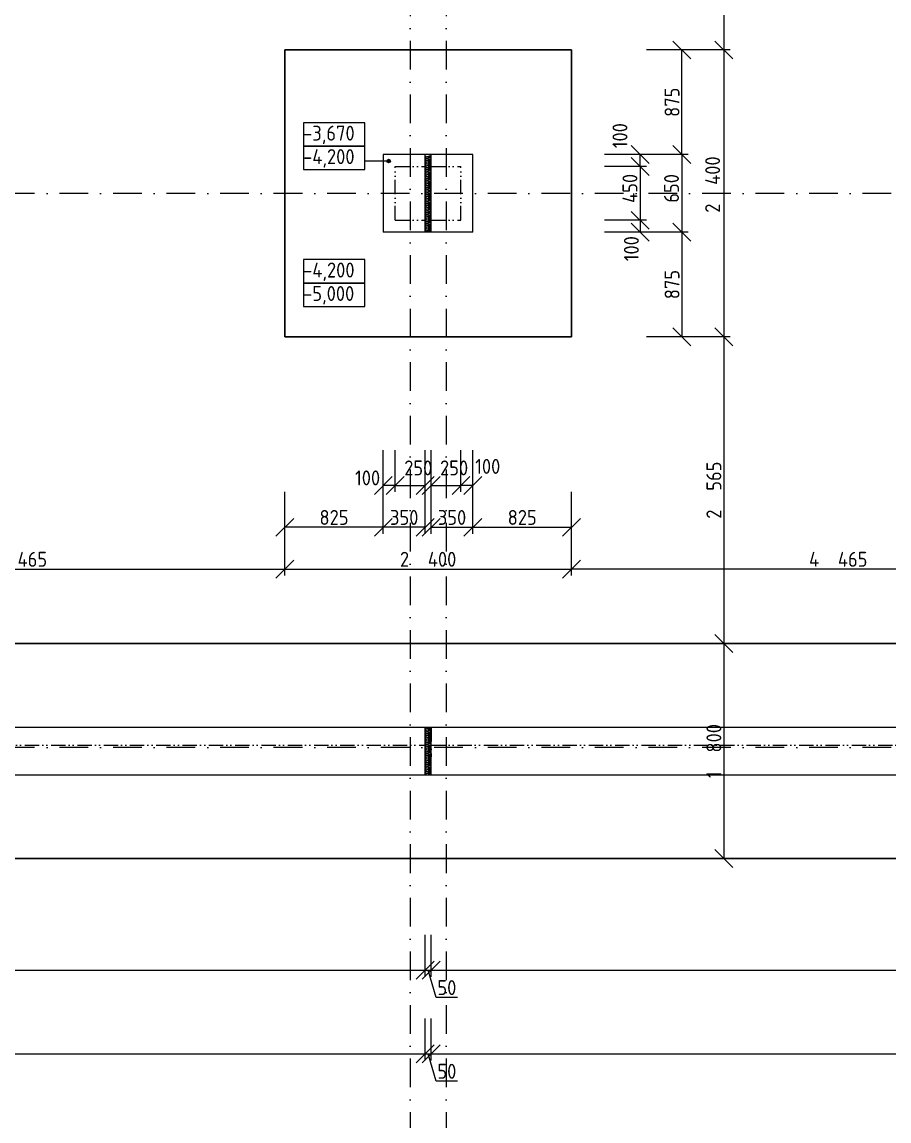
# Model space of a CAD drawing. Extents: x 4511820 to 5180432, y -1526536 to -944957.
# Drawn here: x 5119389 to 5126645, y -1456594 to -1447399 of the extents above; entities that cross this region are included whole.
import ezdxf

# ---------------------------------------------------------------- set-up
doc = ezdxf.new("R2010")
doc.units = 0
doc.header["$MEASUREMENT"] = 0
doc.linetypes.add('ACAD_ISO12W100', pattern=[22, 12, -3, 0.5, -3, 0.5, -3])
doc.linetypes.add('BODKOCIARKOVANA_3', pattern=[5.6, 3, -1.3, 0, -1.3])
doc.layers.get('0').update_dxf_attribs({"linetype": 'CONTINUOUS'})
doc.layers.get('Defpoints').update_dxf_attribs({"color": 61, "linetype": 'CONTINUOUS'})
for name, color, linetype in [('KÓTY', 4, 'CONTINUOUS'), ('MÚRY', 1, 'CONTINUOUS'), ('osi', 253, 'CONTINUOUS'), ('TENKÁ', 7, 'CONTINUOUS'), ('ŠRAFY', 82, 'CONTINUOUS')]:
    doc.layers.add(name, color=color, linetype=linetype)
doc.styles.add('STYLE1', font='isocp.shx')
doc.dimstyles.new('STANDARD-50', dxfattribs={"dimtxt": 125, "dimasz": 150, "dimexe": 10, "dimexo": 200, "dimgap": 20, "dimtad": 1, "dimdsep": 46, "dimlunit": 6, "dimtxsty": 'STYLE1', "dimblk1": 'OBLIQUE', "dimblk2": 'OBLIQUE', "dimsah": 1, "dimcen": 2.5, "dimse1": 1, "dimse2": 1, "dimadec": 0, "dimazin": 0, "dimtfac": 1, "dimtmove": 1, "dimatfit": 3, "dimldrblk": 'OBLIQUE', "dimfxl": 1, "dimtolj": 1, "dimtzin": 0, "dimarcsym": 0})

# ---------------------------------------------------------------- blocks, each defined once
blk = doc.blocks.new('_OBLIQUE')
at = {"color": 0, "linetype": 'ByBlock'}
blk.add_line((-0.5, -0.5), (0.5, 0.5), dxfattribs=at)
blk = doc.blocks.new('*D37648')
at = {"layer": 'Defpoints', "color": 0}
for p in [(5117122.5, -1450895), (5121587.5, -1450895), (5121587.5, -1451976.5)]:
    blk.add_point(p, dxfattribs=at)
at = {"layer": 'KÓTY', "color": 0, "lineweight": -2}
blk.add_line((5117122.5, -1451976.5), (5121587.5, -1451976.5), dxfattribs=at)
at = {"layer": 'KÓTY', "color": 0, "linetype": 'ByBlock', "lineweight": -2, "xscale": 150, "yscale": 150, "zscale": 150, "rotation": 180}
blk.add_blockref('_OBLIQUE', (5117122.5, -1451976.5), dxfattribs=at)
at = {"layer": 'KÓTY', "color": 0, "linetype": 'ByBlock', "lineweight": -2, "xscale": 150, "yscale": 150, "zscale": 150}
blk.add_blockref('_OBLIQUE', (5121587.5, -1451976.5), dxfattribs=at)
at = {"layer": 'KÓTY', "color": 0, "insert": (5119355, -1451894), "char_height": 125, "attachment_point": 5, "style": 'STYLE1'}
blk.add_mtext('\\A1;4ﾠ465', dxfattribs=at)
blk = doc.blocks.new('*D37649')
at = {"layer": 'Defpoints', "color": 0}
for p in [(5121587.5, -1450020), (5122412.5, -1450020), (5121587.5, -1451626.5)]:
    blk.add_point(p, dxfattribs=at)
at = {"layer": 'KÓTY', "color": 0, "lineweight": -2}
blk.add_line((5122412.5, -1451626.5), (5121587.5, -1451626.5), dxfattribs=at)
at = {"layer": 'KÓTY', "color": 0, "linetype": 'ByBlock', "lineweight": -2, "xscale": 150, "yscale": 150, "zscale": 150, "rotation": 180}
blk.add_blockref('_OBLIQUE', (5121587.5, -1451626.5), dxfattribs=at)
at = {"layer": 'KÓTY', "color": 0, "linetype": 'ByBlock', "lineweight": -2, "xscale": 150, "yscale": 150, "zscale": 150}
blk.add_blockref('_OBLIQUE', (5122412.5, -1451626.5), dxfattribs=at)
at = {"layer": 'KÓTY', "color": 0, "insert": (5122000, -1451544), "char_height": 125, "attachment_point": 5, "style": 'STYLE1'}
blk.add_mtext('\\A1;825', dxfattribs=at)
blk = doc.blocks.new('*D37650')
at = {"layer": 'Defpoints', "color": 0}
for p in [(5122412.5, -1450020), (5122762.5, -1450020), (5122412.5, -1451626.5)]:
    blk.add_point(p, dxfattribs=at)
at = {"layer": 'KÓTY', "color": 0, "lineweight": -2}
blk.add_line((5122762.5, -1451626.5), (5122412.5, -1451626.5), dxfattribs=at)
at = {"layer": 'KÓTY', "color": 0, "linetype": 'ByBlock', "lineweight": -2, "xscale": 150, "yscale": 150, "zscale": 150, "rotation": 180}
blk.add_blockref('_OBLIQUE', (5122412.5, -1451626.5), dxfattribs=at)
at = {"layer": 'KÓTY', "color": 0, "linetype": 'ByBlock', "lineweight": -2, "xscale": 150, "yscale": 150, "zscale": 150}
blk.add_blockref('_OBLIQUE', (5122762.5, -1451626.5), dxfattribs=at)
at = {"layer": 'KÓTY', "color": 0, "insert": (5122587.5, -1451544), "char_height": 125, "attachment_point": 5, "style": 'STYLE1'}
blk.add_mtext('\\A1;350', dxfattribs=at)
blk = doc.blocks.new('*D37651')
at = {"layer": 'Defpoints', "color": 0}
for p in [(5122812.5, -1450020), (5123162.5, -1450020), (5123162.5, -1451626.5)]:
    blk.add_point(p, dxfattribs=at)
at = {"layer": 'KÓTY', "color": 0, "lineweight": -2}
blk.add_line((5122812.5, -1451626.5), (5123162.5, -1451626.5), dxfattribs=at)
at = {"layer": 'KÓTY', "color": 0, "linetype": 'ByBlock', "lineweight": -2, "xscale": 150, "yscale": 150, "zscale": 150, "rotation": 180}
blk.add_blockref('_OBLIQUE', (5122812.5, -1451626.5), dxfattribs=at)
at = {"layer": 'KÓTY', "color": 0, "linetype": 'ByBlock', "lineweight": -2, "xscale": 150, "yscale": 150, "zscale": 150}
blk.add_blockref('_OBLIQUE', (5123162.5, -1451626.5), dxfattribs=at)
at = {"layer": 'KÓTY', "color": 0, "insert": (5122987.5, -1451544), "char_height": 125, "attachment_point": 5, "style": 'STYLE1'}
blk.add_mtext('\\A1;350', dxfattribs=at)
blk = doc.blocks.new('*D37652')
at = {"layer": 'Defpoints', "color": 0}
for p in [(5123162.5, -1450020), (5123987.5, -1450020), (5123987.5, -1451626.5)]:
    blk.add_point(p, dxfattribs=at)
at = {"layer": 'KÓTY', "color": 0, "lineweight": -2}
blk.add_line((5123162.5, -1451626.5), (5123987.5, -1451626.5), dxfattribs=at)
at = {"layer": 'KÓTY', "color": 0, "linetype": 'ByBlock', "lineweight": -2, "xscale": 150, "yscale": 150, "zscale": 150, "rotation": 180}
blk.add_blockref('_OBLIQUE', (5123162.5, -1451626.5), dxfattribs=at)
at = {"layer": 'KÓTY', "color": 0, "linetype": 'ByBlock', "lineweight": -2, "xscale": 150, "yscale": 150, "zscale": 150}
blk.add_blockref('_OBLIQUE', (5123987.5, -1451626.5), dxfattribs=at)
at = {"layer": 'KÓTY', "color": 0, "insert": (5123575, -1451544), "char_height": 125, "attachment_point": 5, "style": 'STYLE1'}
blk.add_mtext('\\A1;825', dxfattribs=at)
blk = doc.blocks.new('*D37656')
at = {"layer": 'Defpoints', "color": 0}
for p in [(5122412.5, -1449920), (5122512.5, -1449920), (5122412.5, -1451276.5)]:
    blk.add_point(p, dxfattribs=at)
at = {"layer": 'KÓTY', "color": 0, "lineweight": -2}
blk.add_line((5122512.5, -1451276.5), (5122412.5, -1451276.5), dxfattribs=at)
at = {"layer": 'KÓTY', "color": 0, "linetype": 'ByBlock', "lineweight": -2, "xscale": 150, "yscale": 150, "zscale": 150, "rotation": 180}
blk.add_blockref('_OBLIQUE', (5122412.5, -1451276.5), dxfattribs=at)
at = {"layer": 'KÓTY', "color": 0, "linetype": 'ByBlock', "lineweight": -2, "xscale": 150, "yscale": 150, "zscale": 150}
blk.add_blockref('_OBLIQUE', (5122512.5, -1451276.5), dxfattribs=at)
at = {"layer": 'KÓTY', "color": 0, "insert": (5122281, -1451213), "char_height": 125, "attachment_point": 5, "style": 'STYLE1'}
blk.add_mtext('\\A1;100', dxfattribs=at)
blk = doc.blocks.new('*D37657')
at = {"layer": 'Defpoints', "color": 0}
for p in [(5122512.5, -1449920), (5122762.5, -1449920), (5122762.5, -1451276.5)]:
    blk.add_point(p, dxfattribs=at)
at = {"layer": 'KÓTY', "color": 0, "lineweight": -2}
blk.add_line((5122512.5, -1451276.5), (5122762.5, -1451276.5), dxfattribs=at)
at = {"layer": 'KÓTY', "color": 0, "linetype": 'ByBlock', "lineweight": -2, "xscale": 150, "yscale": 150, "zscale": 150, "rotation": 180}
blk.add_blockref('_OBLIQUE', (5122512.5, -1451276.5), dxfattribs=at)
at = {"layer": 'KÓTY', "color": 0, "linetype": 'ByBlock', "lineweight": -2, "xscale": 150, "yscale": 150, "zscale": 150}
blk.add_blockref('_OBLIQUE', (5122762.5, -1451276.5), dxfattribs=at)
at = {"layer": 'KÓTY', "color": 0, "insert": (5122705, -1451129.5), "char_height": 125, "attachment_point": 5, "style": 'STYLE1'}
blk.add_mtext('\\A1;250', dxfattribs=at)
blk = doc.blocks.new('*D37658')
at = {"layer": 'Defpoints', "color": 0}
for p in [(5122812.5, -1449920), (5123062.5, -1449920), (5123062.5, -1451276.5)]:
    blk.add_point(p, dxfattribs=at)
at = {"layer": 'KÓTY', "color": 0, "lineweight": -2}
blk.add_line((5122812.5, -1451276.5), (5123062.5, -1451276.5), dxfattribs=at)
at = {"layer": 'KÓTY', "color": 0, "linetype": 'ByBlock', "lineweight": -2, "xscale": 150, "yscale": 150, "zscale": 150, "rotation": 180}
blk.add_blockref('_OBLIQUE', (5122812.5, -1451276.5), dxfattribs=at)
at = {"layer": 'KÓTY', "color": 0, "linetype": 'ByBlock', "lineweight": -2, "xscale": 150, "yscale": 150, "zscale": 150}
blk.add_blockref('_OBLIQUE', (5123062.5, -1451276.5), dxfattribs=at)
at = {"layer": 'KÓTY', "color": 0, "insert": (5123005, -1451129.5), "char_height": 125, "attachment_point": 5, "style": 'STYLE1'}
blk.add_mtext('\\A1;250', dxfattribs=at)
blk = doc.blocks.new('*D37659')
at = {"layer": 'Defpoints', "color": 0}
for p in [(5123062.5, -1449920), (5123162.5, -1449920), (5123062.5, -1451276.5)]:
    blk.add_point(p, dxfattribs=at)
at = {"layer": 'KÓTY', "color": 0, "lineweight": -2}
blk.add_line((5123162.5, -1451276.5), (5123062.5, -1451276.5), dxfattribs=at)
at = {"layer": 'KÓTY', "color": 0, "linetype": 'ByBlock', "lineweight": -2, "xscale": 150, "yscale": 150, "zscale": 150, "rotation": 180}
blk.add_blockref('_OBLIQUE', (5123062.5, -1451276.5), dxfattribs=at)
at = {"layer": 'KÓTY', "color": 0, "linetype": 'ByBlock', "lineweight": -2, "xscale": 150, "yscale": 150, "zscale": 150}
blk.add_blockref('_OBLIQUE', (5123162.5, -1451276.5), dxfattribs=at)
at = {"layer": 'KÓTY', "color": 0, "insert": (5123286.5, -1451117), "char_height": 125, "attachment_point": 5, "style": 'STYLE1'}
blk.add_mtext('\\A1;100', dxfattribs=at)
blk = doc.blocks.new('*D37673')
at = {"layer": 'Defpoints', "color": 0}
for p in [(5123987.5, -1450033), (5128452.5, -1450033), (5123987.5, -1451976.5)]:
    blk.add_point(p, dxfattribs=at)
at = {"layer": 'KÓTY', "color": 0, "lineweight": -2}
blk.add_line((5128452.5, -1451976.5), (5123987.5, -1451976.5), dxfattribs=at)
at = {"layer": 'KÓTY', "color": 0, "linetype": 'ByBlock', "lineweight": -2, "xscale": 150, "yscale": 150, "zscale": 150, "rotation": 180}
blk.add_blockref('_OBLIQUE', (5123987.5, -1451976.5), dxfattribs=at)
at = {"layer": 'KÓTY', "color": 0, "linetype": 'ByBlock', "lineweight": -2, "xscale": 150, "yscale": 150, "zscale": 150}
blk.add_blockref('_OBLIQUE', (5128452.5, -1451976.5), dxfattribs=at)
at = {"layer": 'KÓTY', "color": 0, "insert": (5126220, -1451894), "char_height": 125, "attachment_point": 5, "style": 'STYLE1'}
blk.add_mtext('\\A1;4ﾠ465', dxfattribs=at)
blk = doc.blocks.new('*D37862')
at = {"layer": 'Defpoints', "color": 0}
for p in [(5110412.5, -1454128.5), (5122762.5, -1454128.5), (5122762.5, -1456032.5)]:
    blk.add_point(p, dxfattribs=at)
at = {"layer": 'KÓTY', "color": 0, "lineweight": -2}
blk.add_line((5110412.5, -1456032.5), (5122762.5, -1456032.5), dxfattribs=at)
at = {"layer": 'KÓTY', "color": 0, "linetype": 'ByBlock', "lineweight": -2, "xscale": 150, "yscale": 150, "zscale": 150, "rotation": 180}
blk.add_blockref('_OBLIQUE', (5110412.5, -1456032.5), dxfattribs=at)
at = {"layer": 'KÓTY', "color": 0, "linetype": 'ByBlock', "lineweight": -2, "xscale": 150, "yscale": 150, "zscale": 150}
blk.add_blockref('_OBLIQUE', (5122762.5, -1456032.5), dxfattribs=at)
at = {"layer": 'KÓTY', "color": 0, "insert": (5116587.5, -1455950), "char_height": 125, "attachment_point": 5, "style": 'STYLE1'}
blk.add_mtext('\\A1;12ﾠ350', dxfattribs=at)
blk = doc.blocks.new('*D37863')
at = {"layer": 'Defpoints', "color": 0}
for p in [(5122762.5, -1454128.5), (5122812.5, -1454128.5), (5122812.5, -1456032.5)]:
    blk.add_point(p, dxfattribs=at)
at = {"layer": 'KÓTY', "color": 0, "lineweight": -2}
for p, q in [((5122762.5, -1456032.5), (5122812.5, -1456032.5)), ((5122855.8, -1456260), (5122787.5, -1456032.5)), ((5123033.3, -1456260), (5122855.8, -1456260))]:
    blk.add_line(p, q, dxfattribs=at)
at = {"layer": 'KÓTY', "color": 0, "linetype": 'ByBlock', "lineweight": -2, "xscale": 150, "yscale": 150, "zscale": 150, "rotation": 180}
blk.add_blockref('_OBLIQUE', (5122762.5, -1456032.5), dxfattribs=at)
at = {"layer": 'KÓTY', "color": 0, "linetype": 'ByBlock', "lineweight": -2, "xscale": 150, "yscale": 150, "zscale": 150}
blk.add_blockref('_OBLIQUE', (5122812.5, -1456032.5), dxfattribs=at)
at = {"layer": 'KÓTY', "color": 0, "insert": (5122944.5, -1456177.5), "char_height": 125, "attachment_point": 5, "style": 'STYLE1'}
blk.add_mtext('\\A1;50', dxfattribs=at)
blk = doc.blocks.new('*D37864')
at = {"layer": 'Defpoints', "color": 0}
for p in [(5122812.5, -1454128.5), (5141902.5, -1454128.5), (5141902.5, -1456032.5)]:
    blk.add_point(p, dxfattribs=at)
at = {"layer": 'KÓTY', "color": 0, "lineweight": -2}
blk.add_line((5122812.5, -1456032.5), (5141902.5, -1456032.5), dxfattribs=at)
at = {"layer": 'KÓTY', "color": 0, "linetype": 'ByBlock', "lineweight": -2, "xscale": 150, "yscale": 150, "zscale": 150, "rotation": 180}
blk.add_blockref('_OBLIQUE', (5122812.5, -1456032.5), dxfattribs=at)
at = {"layer": 'KÓTY', "color": 0, "linetype": 'ByBlock', "lineweight": -2, "xscale": 150, "yscale": 150, "zscale": 150}
blk.add_blockref('_OBLIQUE', (5141902.5, -1456032.5), dxfattribs=at)
at = {"layer": 'KÓTY', "color": 0, "insert": (5132357.5, -1455950), "char_height": 125, "attachment_point": 5, "style": 'STYLE1'}
blk.add_mtext('\\A1;19ﾠ090', dxfattribs=at)
blk = doc.blocks.new('*D37894')
at = {"layer": 'Defpoints', "color": 0}
for p in [(5123987.5, -1446083), (5123987.5, -1447633), (5125261.5, -1447633)]:
    blk.add_point(p, dxfattribs=at)
at = {"layer": 'KÓTY', "color": 0, "lineweight": -2}
blk.add_line((5125261.5, -1446083), (5125261.5, -1447633), dxfattribs=at)
at = {"layer": 'KÓTY', "color": 0, "linetype": 'ByBlock', "lineweight": -2, "xscale": 150, "yscale": 150, "zscale": 150}
for p, rotation in [((5125261.5, -1446083), 90), ((5125261.5, -1447633), 270)]:
    blk.add_blockref('_OBLIQUE', p, dxfattribs=dict(at, rotation=rotation))
at = {"layer": 'KÓTY', "color": 0, "insert": (5125179, -1446858), "char_height": 125, "attachment_point": 5, "rotation": 90, "style": 'STYLE1'}
blk.add_mtext('\\A1;1ﾠ550', dxfattribs=at)
blk = doc.blocks.new('*D37895')
at = {"layer": 'Defpoints', "color": 0}
for p in [(5123987.5, -1447633), (5123987.5, -1450033), (5125261.5, -1450033)]:
    blk.add_point(p, dxfattribs=at)
at = {"layer": 'KÓTY', "color": 0, "lineweight": -2}
blk.add_line((5125261.5, -1447633), (5125261.5, -1450033), dxfattribs=at)
at = {"layer": 'KÓTY', "color": 0, "linetype": 'ByBlock', "lineweight": -2, "xscale": 150, "yscale": 150, "zscale": 150}
for p, rotation in [((5125261.5, -1447633), 90), ((5125261.5, -1450033), 270)]:
    blk.add_blockref('_OBLIQUE', p, dxfattribs=dict(at, rotation=rotation))
at = {"layer": 'KÓTY', "color": 0, "insert": (5125168.5, -1448759), "char_height": 125, "attachment_point": 5, "rotation": 90, "style": 'STYLE1'}
blk.add_mtext('\\A1;2ﾠ400', dxfattribs=at)
blk = doc.blocks.new('*D37896')
at = {"layer": 'Defpoints', "color": 0}
for p in [(5123987.5, -1450033), (5123987.5, -1452598), (5125261.5, -1452598)]:
    blk.add_point(p, dxfattribs=at)
at = {"layer": 'KÓTY', "color": 0, "lineweight": -2}
blk.add_line((5125261.5, -1450033), (5125261.5, -1452598), dxfattribs=at)
at = {"layer": 'KÓTY', "color": 0, "linetype": 'ByBlock', "lineweight": -2, "xscale": 150, "yscale": 150, "zscale": 150}
for p, rotation in [((5125261.5, -1450033), 90), ((5125261.5, -1452598), 270)]:
    blk.add_blockref('_OBLIQUE', p, dxfattribs=dict(at, rotation=rotation))
at = {"layer": 'KÓTY', "color": 0, "insert": (5125179, -1451315.5), "char_height": 125, "attachment_point": 5, "rotation": 90, "style": 'STYLE1'}
blk.add_mtext('\\A1;2ﾠ565', dxfattribs=at)
blk = doc.blocks.new('*D37897')
at = {"layer": 'Defpoints', "color": 0}
for p in [(5123987.5, -1452598), (5123987.5, -1454398), (5125261.5, -1454398)]:
    blk.add_point(p, dxfattribs=at)
at = {"layer": 'KÓTY', "color": 0, "lineweight": -2}
blk.add_line((5125261.5, -1452598), (5125261.5, -1454398), dxfattribs=at)
at = {"layer": 'KÓTY', "color": 0, "linetype": 'ByBlock', "lineweight": -2, "xscale": 150, "yscale": 150, "zscale": 150}
for p, rotation in [((5125261.5, -1452598), 90), ((5125261.5, -1454398), 270)]:
    blk.add_blockref('_OBLIQUE', p, dxfattribs=dict(at, rotation=rotation))
at = {"layer": 'KÓTY', "color": 0, "insert": (5125179, -1453498), "char_height": 125, "attachment_point": 5, "rotation": 90, "style": 'STYLE1'}
blk.add_mtext('\\A1;1ﾠ800', dxfattribs=at)
blk = doc.blocks.new('*D37898')
at = {"layer": 'Defpoints', "color": 0}
for p in [(5123137.5, -1449158), (5123137.5, -1450033), (5124911.5, -1450033)]:
    blk.add_point(p, dxfattribs=at)
at = {"layer": 'KÓTY', "color": 0, "lineweight": -2}
blk.add_line((5124911.5, -1449158), (5124911.5, -1450033), dxfattribs=at)
at = {"layer": 'KÓTY', "color": 0, "linetype": 'ByBlock', "lineweight": -2, "xscale": 150, "yscale": 150, "zscale": 150}
for p, rotation in [((5124911.5, -1449158), 90), ((5124911.5, -1450033), 270)]:
    blk.add_blockref('_OBLIQUE', p, dxfattribs=dict(at, rotation=rotation))
at = {"layer": 'KÓTY', "color": 0, "insert": (5124829, -1449595.5), "char_height": 125, "attachment_point": 5, "rotation": 90, "style": 'STYLE1'}
blk.add_mtext('\\A1;875', dxfattribs=at)
blk = doc.blocks.new('*D37899')
at = {"layer": 'Defpoints', "color": 0}
for p in [(5123037.5, -1448608), (5123037.5, -1449058), (5124561.5, -1449058)]:
    blk.add_point(p, dxfattribs=at)
at = {"layer": 'KÓTY', "color": 0, "lineweight": -2}
blk.add_line((5124561.5, -1448608), (5124561.5, -1449058), dxfattribs=at)
at = {"layer": 'KÓTY', "color": 0, "linetype": 'ByBlock', "lineweight": -2, "xscale": 150, "yscale": 150, "zscale": 150}
for p, rotation in [((5124561.5, -1448608), 90), ((5124561.5, -1449058), 270)]:
    blk.add_blockref('_OBLIQUE', p, dxfattribs=dict(at, rotation=rotation))
at = {"layer": 'KÓTY', "color": 0, "insert": (5124476.5, -1448791), "char_height": 125, "attachment_point": 5, "rotation": 90, "style": 'STYLE1'}
blk.add_mtext('\\A1;450', dxfattribs=at)
blk = doc.blocks.new('*D37900')
at = {"layer": 'Defpoints', "color": 0}
for p in [(5123137.5, -1448508), (5123137.5, -1449158), (5124911.5, -1449158)]:
    blk.add_point(p, dxfattribs=at)
at = {"layer": 'KÓTY', "color": 0, "lineweight": -2}
blk.add_line((5124911.5, -1448508), (5124911.5, -1449158), dxfattribs=at)
at = {"layer": 'KÓTY', "color": 0, "linetype": 'ByBlock', "lineweight": -2, "xscale": 150, "yscale": 150, "zscale": 150}
for p, rotation in [((5124911.5, -1448508), 90), ((5124911.5, -1449158), 270)]:
    blk.add_blockref('_OBLIQUE', p, dxfattribs=dict(at, rotation=rotation))
at = {"layer": 'KÓTY', "color": 0, "insert": (5124824.5, -1448791), "char_height": 125, "attachment_point": 5, "rotation": 90, "style": 'STYLE1'}
blk.add_mtext('\\A1;650', dxfattribs=at)
blk = doc.blocks.new('*D37901')
at = {"layer": 'Defpoints', "color": 0}
for p in [(5123137.5, -1447633), (5124911.5, -1447633), (5123137.5, -1448508)]:
    blk.add_point(p, dxfattribs=at)
at = {"layer": 'KÓTY', "color": 0, "lineweight": -2}
blk.add_line((5124911.5, -1448508), (5124911.5, -1447633), dxfattribs=at)
at = {"layer": 'KÓTY', "color": 0, "linetype": 'ByBlock', "lineweight": -2, "xscale": 150, "yscale": 150, "zscale": 150}
for p, rotation in [((5124911.5, -1447633), 90), ((5124911.5, -1448508), 270)]:
    blk.add_blockref('_OBLIQUE', p, dxfattribs=dict(at, rotation=rotation))
at = {"layer": 'KÓTY', "color": 0, "insert": (5124829, -1448070.5), "char_height": 125, "attachment_point": 5, "rotation": 90, "style": 'STYLE1'}
blk.add_mtext('\\A1;875', dxfattribs=at)
blk = doc.blocks.new('*D37902')
at = {"layer": 'Defpoints', "color": 0}
for p in [(5123037.5, -1448508), (5124561.5, -1448508), (5123037.5, -1448608)]:
    blk.add_point(p, dxfattribs=at)
at = {"layer": 'KÓTY', "color": 0, "lineweight": -2}
blk.add_line((5124561.5, -1448608), (5124561.5, -1448508), dxfattribs=at)
at = {"layer": 'KÓTY', "color": 0, "linetype": 'ByBlock', "lineweight": -2, "xscale": 150, "yscale": 150, "zscale": 150}
for p, rotation in [((5124561.5, -1448508), 90), ((5124561.5, -1448608), 270)]:
    blk.add_blockref('_OBLIQUE', p, dxfattribs=dict(at, rotation=rotation))
at = {"layer": 'KÓTY', "color": 0, "insert": (5124393, -1448350), "char_height": 125, "attachment_point": 5, "rotation": 90, "style": 'STYLE1'}
blk.add_mtext('\\A1;100', dxfattribs=at)
blk = doc.blocks.new('*D37903')
at = {"layer": 'Defpoints', "color": 0}
for p in [(5123037.5, -1449058), (5123037.5, -1449158), (5124561.5, -1449158)]:
    blk.add_point(p, dxfattribs=at)
at = {"layer": 'KÓTY', "color": 0, "lineweight": -2}
blk.add_line((5124561.5, -1449058), (5124561.5, -1449158), dxfattribs=at)
at = {"layer": 'KÓTY', "color": 0, "linetype": 'ByBlock', "lineweight": -2, "xscale": 150, "yscale": 150, "zscale": 150}
for p, rotation in [((5124561.5, -1449058), 90), ((5124561.5, -1449158), 270)]:
    blk.add_blockref('_OBLIQUE', p, dxfattribs=dict(at, rotation=rotation))
at = {"layer": 'KÓTY', "color": 0, "insert": (5124488.5, -1449295.5), "char_height": 125, "attachment_point": 5, "rotation": 90, "style": 'STYLE1'}
blk.add_mtext('\\A1;100', dxfattribs=at)
blk = doc.blocks.new('*D38229')
at = {"layer": 'Defpoints', "color": 0}
for p in [(5122762.5, -1453498), (5111712.5, -1453698), (5122762.5, -1455332.5)]:
    blk.add_point(p, dxfattribs=at)
at = {"layer": 'KÓTY', "color": 0, "lineweight": -2}
blk.add_line((5111712.5, -1455332.5), (5122762.5, -1455332.5), dxfattribs=at)
at = {"layer": 'KÓTY', "color": 0, "linetype": 'ByBlock', "lineweight": -2, "xscale": 150, "yscale": 150, "zscale": 150, "rotation": 180}
blk.add_blockref('_OBLIQUE', (5111712.5, -1455332.5), dxfattribs=at)
at = {"layer": 'KÓTY', "color": 0, "linetype": 'ByBlock', "lineweight": -2, "xscale": 150, "yscale": 150, "zscale": 150}
blk.add_blockref('_OBLIQUE', (5122762.5, -1455332.5), dxfattribs=at)
at = {"layer": 'KÓTY', "color": 0, "insert": (5117237.5, -1455250), "char_height": 125, "attachment_point": 5, "style": 'STYLE1'}
blk.add_mtext('\\A1;11ﾠ050', dxfattribs=at)
blk = doc.blocks.new('*D38230')
at = {"layer": 'Defpoints', "color": 0}
for p in [(5122762.5, -1453428.5), (5122812.5, -1453428.5), (5122812.5, -1455332.5)]:
    blk.add_point(p, dxfattribs=at)
at = {"layer": 'KÓTY', "color": 0, "lineweight": -2}
for p, q in [((5122762.5, -1455332.5), (5122812.5, -1455332.5)), ((5122855.8, -1455560), (5122787.5, -1455332.5)), ((5123033.3, -1455560), (5122855.8, -1455560))]:
    blk.add_line(p, q, dxfattribs=at)
at = {"layer": 'KÓTY', "color": 0, "linetype": 'ByBlock', "lineweight": -2, "xscale": 150, "yscale": 150, "zscale": 150, "rotation": 180}
blk.add_blockref('_OBLIQUE', (5122762.5, -1455332.5), dxfattribs=at)
at = {"layer": 'KÓTY', "color": 0, "linetype": 'ByBlock', "lineweight": -2, "xscale": 150, "yscale": 150, "zscale": 150}
blk.add_blockref('_OBLIQUE', (5122812.5, -1455332.5), dxfattribs=at)
at = {"layer": 'KÓTY', "color": 0, "insert": (5122944.5, -1455477.5), "char_height": 125, "attachment_point": 5, "style": 'STYLE1'}
blk.add_mtext('\\A1;50', dxfattribs=at)
blk = doc.blocks.new('*D38231')
at = {"layer": 'Defpoints', "color": 0}
for p in [(5122812.5, -1453698), (5142602.5, -1453698), (5142602.5, -1455332.5)]:
    blk.add_point(p, dxfattribs=at)
at = {"layer": 'KÓTY', "color": 0, "lineweight": -2}
blk.add_line((5122812.5, -1455332.5), (5142602.5, -1455332.5), dxfattribs=at)
at = {"layer": 'KÓTY', "color": 0, "linetype": 'ByBlock', "lineweight": -2, "xscale": 150, "yscale": 150, "zscale": 150, "rotation": 180}
blk.add_blockref('_OBLIQUE', (5122812.5, -1455332.5), dxfattribs=at)
at = {"layer": 'KÓTY', "color": 0, "linetype": 'ByBlock', "lineweight": -2, "xscale": 150, "yscale": 150, "zscale": 150}
blk.add_blockref('_OBLIQUE', (5142602.5, -1455332.5), dxfattribs=at)
at = {"layer": 'KÓTY', "color": 0, "insert": (5132707.5, -1455250), "char_height": 125, "attachment_point": 5, "style": 'STYLE1'}
blk.add_mtext('\\A1;19ﾠ790', dxfattribs=at)
blk = doc.blocks.new('*D39349')
at = {"layer": 'Defpoints', "color": 0}
for p in [(5121587.5, -1450033), (5123987.5, -1450033), (5123987.5, -1451976.5)]:
    blk.add_point(p, dxfattribs=at)
at = {"layer": 'KÓTY', "color": 0, "lineweight": -2}
blk.add_line((5121587.5, -1451976.5), (5123987.5, -1451976.5), dxfattribs=at)
at = {"layer": 'KÓTY', "color": 0, "linetype": 'ByBlock', "lineweight": -2, "xscale": 150, "yscale": 150, "zscale": 150, "rotation": 180}
blk.add_blockref('_OBLIQUE', (5121587.5, -1451976.5), dxfattribs=at)
at = {"layer": 'KÓTY', "color": 0, "linetype": 'ByBlock', "lineweight": -2, "xscale": 150, "yscale": 150, "zscale": 150}
blk.add_blockref('_OBLIQUE', (5123987.5, -1451976.5), dxfattribs=at)
at = {"layer": 'KÓTY', "color": 0, "insert": (5122787.5, -1451894), "char_height": 125, "attachment_point": 5, "style": 'STYLE1'}
blk.add_mtext('\\A1;2ﾠ400', dxfattribs=at)

msp = doc.modelspace()

# ---------------------------------------------------------------- hatches: boundary and pattern name
at = {"layer": 'KÓTY', "ltscale": 0.25}
msp.add_hatch(color=256, dxfattribs=at).paths.add_polyline_path([(5122442, -1448562, 1), (5122472, -1448562, 1)])

# ---------------------------------------------------------------- linework, layer by layer
at = {"layer": 'KÓTY'}
for p, q in [((5124964.903, -1447633), (5124614.903, -1447633)), ((5125314.903, -1447633), (5124964.903, -1447633)), ((5124614.903, -1448508), (5124264.903, -1448508)), ((5124964.903, -1448508), (5124614.903, -1448508)), ((5122457, -1448562), (5122257.816, -1448562)), ((5124614.903, -1448608), (5124264.903, -1448608)), ((5124614.903, -1449058), (5124264.903, -1449058)), ((5124614.903, -1449158), (5124264.903, -1449158)), ((5124964.903, -1449158), (5124614.903, -1449158)), ((5124964.903, -1450033), (5124614.903, -1450033)), ((5125314.903, -1450033), (5124964.903, -1450033)), ((5122412.5, -1451329.903), (5122412.5, -1450979.903)), ((5122512.5, -1451329.903), (5122512.5, -1450979.903)), ((5122762.5, -1451329.903), (5122762.5, -1450979.903)), ((5122812.5, -1451329.903), (5122812.5, -1450979.903)), ((5123062.5, -1451329.903), (5123062.5, -1450979.903)), ((5123162.5, -1451329.903), (5123162.5, -1450979.903)), ((5121587.5, -1451679.903), (5121587.5, -1451329.903)), ((5122412.5, -1451679.903), (5122412.5, -1451329.903)), ((5122762.5, -1451679.903), (5122762.5, -1451329.903)), ((5122812.5, -1451679.903), (5122812.5, -1451329.903)), ((5123162.5, -1451679.903), (5123162.5, -1451329.903)), ((5123987.5, -1451679.903), (5123987.5, -1451329.903)), ((5121587.5, -1452029.903), (5121587.5, -1451679.903)), ((5123987.5, -1452029.903), (5123987.5, -1451679.903)), ((5122762.5, -1455385.903), (5122762.5, -1455035.903)), ((5122812.5, -1455385.903), (5122812.5, -1455035.903)), ((5122762.5, -1456085.903), (5122762.5, -1455735.903)), ((5122812.5, -1456085.903), (5122812.5, -1455735.903))]:
    msp.add_line(p, q, dxfattribs=at)
at = {"layer": 'KÓTY', "ltscale": 0.25}
msp.add_circle((5122457, -1448562), 15, dxfattribs=at)
at = {"layer": 'MÚRY', "linetype": 'Continuous', "lineweight": 30}
for p, q in [((5123987.5, -1447633), (5121587.5, -1447633)), ((5121587.5, -1450033), (5121587.5, -1447633)), ((5123987.5, -1450033), (5123987.5, -1447633)), ((5123987.5, -1450033), (5121587.5, -1450033)), ((5110412.5, -1452598), (5148222.5, -1452598)), ((5110412.5, -1454398), (5141902.5, -1454398))]:
    msp.add_line(p, q, dxfattribs=at)
at = {"layer": 'osi', "linetype": 'BODKOCIARKOVANA_3', "ltscale": 80}
for p, q in [((5122637.5, -1437250.906), (5122637.5, -1469178.809)), ((5122937.5, -1437250.906), (5122937.5, -1469178.809)), ((5158927.164, -1448833), (5092648, -1448833)), ((5158927.164, -1453468), (5092648, -1453468))]:
    msp.add_line(p, q, dxfattribs=at)
at = {"layer": 'TENKÁ', "linetype": 'Continuous', "lineweight": 25}
for p, q in [((5122412.5, -1448508), (5122412.5, -1449158)), ((5122762.5, -1448508), (5122412.5, -1448508)), ((5123162.5, -1448508), (5122762.5, -1448508)), ((5122762.5, -1449158), (5122762.5, -1448508)), ((5122812.5, -1449158), (5122812.5, -1448508)), ((5123162.5, -1449158), (5123162.5, -1448508)), ((5122762.5, -1449158), (5122412.5, -1449158)), ((5123162.5, -1449158), (5122762.5, -1449158)), ((5109612.5, -1453298), (5122762.5, -1453298)), ((5122762.5, -1453298), (5147582.5, -1453298)), ((5122762.5, -1453698), (5122762.5, -1453298)), ((5122762.5, -1453698), (5122762.5, -1453298)), ((5122812.5, -1453698), (5122812.5, -1453298)), ((5122812.5, -1453698), (5122812.5, -1453298)), ((5109612.5, -1453698), (5122762.5, -1453698)), ((5122762.5, -1453698), (5142602.5, -1453698))]:
    msp.add_line(p, q, dxfattribs=at)
at = {"layer": 'TENKÁ', "color": 40, "linetype": 'ACAD_ISO12W100', "ltscale": 10}
for p, q in [((5122512.5, -1448608), (5122762.5, -1448608)), ((5122512.5, -1449058), (5122512.5, -1448608)), ((5122812.5, -1448608), (5123062.5, -1448608)), ((5123062.5, -1449058), (5123062.5, -1448608)), ((5122512.5, -1449058), (5122762.5, -1449058)), ((5122812.5, -1449058), (5123062.5, -1449058)), ((5111712.5, -1453448), (5122762.5, -1453448)), ((5122812.5, -1453448), (5145142.5, -1453448))]:
    msp.add_line(p, q, dxfattribs=at)
at = {"layer": 'TENKÁ', "linetype": 'ACAD_ISO12W100', "ltscale": 10}
for p, q in [((5122762.5, -1453298), (5122762.5, -1453548)), ((5122762.5, -1453548), (5122762.5, -1453298)), ((5122812.5, -1453298), (5122812.5, -1453548)), ((5122812.5, -1453548), (5122812.5, -1453298)), ((5111712.5, -1453698), (5122762.5, -1453698))]:
    msp.add_line(p, q, dxfattribs=at)
at = {"layer": 'TENKÁ', "ltscale": 0.25}
for points in [[(5122257.816, -1448437.5), (5122257.816, -1448241.25), (5121743.184, -1448241.25), (5121743.184, -1448437.5)], [(5122257.816, -1448633.75), (5122257.816, -1448437.5), (5121743.184, -1448437.5), (5121743.184, -1448633.75)], [(5122257.816, -1449582.75), (5122257.816, -1449386.5), (5121743.184, -1449386.5), (5121743.184, -1449582.75)], [(5122257.816, -1449779), (5122257.816, -1449582.75), (5121743.184, -1449582.75), (5121743.184, -1449779)]]:
    msp.add_lwpolyline(points, close=True, dxfattribs=at)
at = {"layer": 'ŠRAFY'}
for points in [[(5122765.501, -1448518.263, 0.50326334), (5122775.137, -1448525.628), (5122799.354, -1448518.665, -1.32801381), (5122799.354, -1448533.178), (5122775.137, -1448526.216, 1.32801381), (5122775.137, -1448540.728), (5122799.354, -1448533.766, -1.32801381), (5122799.354, -1448548.279), (5122775.137, -1448541.316, 1.32801381), (5122775.137, -1448555.829), (5122799.354, -1448548.867, -1.32801381), (5122799.354, -1448563.38), (5122775.137, -1448556.417, 1.32801381), (5122775.137, -1448570.93), (5122799.354, -1448563.968, -1.32801381), (5122799.354, -1448578.48), (5122775.137, -1448571.518, 1.32801381), (5122775.137, -1448586.031), (5122799.354, -1448579.068, -1.32801381), (5122799.354, -1448593.581), (5122775.137, -1448586.619, 1.32801381), (5122775.137, -1448601.132), (5122799.354, -1448594.169, -1.32801381), (5122799.354, -1448608.682), (5122775.137, -1448601.72, 1.32801381), (5122775.137, -1448616.232), (5122799.354, -1448609.27, -1.32801381), (5122799.354, -1448623.783), (5122775.137, -1448616.82, 1.32801381), (5122775.137, -1448631.333), (5122799.354, -1448624.371, -1.32801381), (5122799.354, -1448638.884), (5122775.137, -1448631.921, 1.32801381), (5122775.137, -1448646.434), (5122799.354, -1448639.472, -1.32801381), (5122799.354, -1448653.984), (5122775.137, -1448647.022, 1.32801381), (5122775.137, -1448661.535), (5122799.354, -1448654.572, -1.32801381), (5122799.354, -1448669.085), (5122775.137, -1448662.123, 1.32801381), (5122775.137, -1448676.636), (5122799.354, -1448669.673, -1.32801381), (5122799.354, -1448684.186), (5122775.137, -1448677.224, 1.32801381), (5122775.137, -1448691.736), (5122799.354, -1448684.774, -1.32801381), (5122799.354, -1448699.287), (5122775.137, -1448692.324, 1.32801381), (5122775.137, -1448706.837), (5122799.354, -1448699.875, -1.32801381), (5122799.354, -1448714.388), (5122775.137, -1448707.425, 1.32801381), (5122775.137, -1448721.938), (5122799.354, -1448714.976, -1.32801381), (5122799.354, -1448729.488), (5122775.137, -1448722.526, 0.71622723), (5122766.974, -1448734.263, 0.71622723)], [(5122765.501, -1448729.675, 0.50326334), (5122775.137, -1448737.039), (5122799.354, -1448730.076, -1.32801381), (5122799.354, -1448744.589), (5122775.137, -1448737.627, 1.32801381), (5122775.137, -1448752.14), (5122799.354, -1448745.177, -1.32801381), (5122799.354, -1448759.69), (5122775.137, -1448752.728, 1.32801381), (5122775.137, -1448767.24), (5122799.354, -1448760.278, -1.32801381), (5122799.354, -1448774.791), (5122775.137, -1448767.828, 1.32801381), (5122775.137, -1448782.341), (5122799.354, -1448775.379, -1.32801381), (5122799.354, -1448789.892), (5122775.137, -1448782.929, 1.32801381), (5122775.137, -1448797.442), (5122799.354, -1448790.48, -1.32801381), (5122799.354, -1448804.992), (5122775.137, -1448798.03, 1.32801381), (5122775.137, -1448812.543), (5122799.354, -1448805.58, -1.32801381), (5122799.354, -1448820.093), (5122775.137, -1448813.131, 1.32801381), (5122775.137, -1448827.644), (5122799.354, -1448820.681, -1.32801381), (5122799.354, -1448835.194), (5122775.137, -1448828.232, 1.32801381), (5122775.137, -1448842.744), (5122799.354, -1448835.782, -1.32801381), (5122799.354, -1448850.295), (5122775.137, -1448843.332, 1.32801381), (5122775.137, -1448857.845), (5122799.354, -1448850.883, -1.32801381), (5122799.354, -1448865.396), (5122775.137, -1448858.433, 1.32801381), (5122775.137, -1448872.946), (5122799.354, -1448865.984, -1.32801381), (5122799.354, -1448880.496), (5122775.137, -1448873.534, 1.32801381), (5122775.137, -1448888.047), (5122799.354, -1448881.084, -1.32801381), (5122799.354, -1448895.597), (5122775.137, -1448888.635, 1.32801381), (5122775.137, -1448903.148), (5122799.354, -1448896.185, -1.32801381), (5122799.354, -1448910.698), (5122775.137, -1448903.736, 1.32801381), (5122775.137, -1448918.248), (5122799.354, -1448911.286, -1.32801381), (5122799.354, -1448925.799), (5122775.137, -1448918.836, 1.32801381), (5122775.137, -1448933.349), (5122799.354, -1448926.387, -1.32801381), (5122799.354, -1448940.9), (5122775.137, -1448933.937, 0.71622723), (5122766.974, -1448945.675, 0.71622723)], [(5122765.501, -1448941.086, 0.50326334), (5122775.137, -1448948.45), (5122799.354, -1448941.488, -1.32801381), (5122799.354, -1448956), (5122775.137, -1448949.038, 1.32801381), (5122775.137, -1448963.551), (5122799.354, -1448956.588, -1.32801381), (5122799.354, -1448971.101), (5122775.137, -1448964.139, 1.32801381), (5122775.137, -1448978.652), (5122799.354, -1448971.689, -1.32801381), (5122799.354, -1448986.202), (5122775.137, -1448979.24, 1.32801381), (5122775.137, -1448993.752), (5122799.354, -1448986.79, -1.32801381), (5122799.354, -1449001.303), (5122775.137, -1448994.34, 1.32801381), (5122775.137, -1449008.853), (5122799.354, -1449001.891, -1.32801381), (5122799.354, -1449016.404), (5122775.137, -1449009.441, 1.32801381), (5122775.137, -1449023.954), (5122799.354, -1449016.992, -1.32801381), (5122799.354, -1449031.504), (5122775.137, -1449024.542, 1.32801381), (5122775.137, -1449039.055), (5122799.354, -1449032.092, -1.32801381), (5122799.354, -1449046.605), (5122775.137, -1449039.643, 1.32801381), (5122775.137, -1449054.156), (5122799.354, -1449047.193, -1.32801381), (5122799.354, -1449061.706), (5122775.137, -1449054.744, 1.32801381), (5122775.137, -1449069.256), (5122799.354, -1449062.294, -1.32801381), (5122799.354, -1449076.807), (5122775.137, -1449069.844, 1.32801381), (5122775.137, -1449084.357), (5122799.354, -1449077.395, -1.32801381), (5122799.354, -1449091.908), (5122775.137, -1449084.945, 1.32801381), (5122775.137, -1449099.458), (5122799.354, -1449092.496, -1.32801381), (5122799.354, -1449107.008), (5122775.137, -1449100.046, 1.32801381), (5122775.137, -1449114.559), (5122799.354, -1449107.596, -1.32801381), (5122799.354, -1449122.109), (5122775.137, -1449115.147, 1.32801381), (5122775.137, -1449129.66), (5122799.354, -1449122.697, -1.32801381), (5122799.354, -1449137.21), (5122775.137, -1449130.248, 1.32801381), (5122775.137, -1449144.76), (5122799.354, -1449137.798, -1.32801381), (5122799.354, -1449152.311), (5122775.137, -1449145.348, 0.71622723), (5122766.974, -1449157.086, 0.71622723)], [(5122765.765, -1453298, 0.5847892), (5122775.137, -1453307.24), (5122799.354, -1453300.278, -1.32801381), (5122799.354, -1453314.791), (5122775.137, -1453307.828, 1.32801381), (5122775.137, -1453322.341), (5122799.354, -1453315.379, -1.32801381), (5122799.354, -1453329.892), (5122775.137, -1453322.929, 1.32801381), (5122775.137, -1453337.442), (5122799.354, -1453330.48, -1.32801381), (5122799.354, -1453344.992), (5122775.137, -1453338.03, 1.32801381), (5122775.137, -1453352.543), (5122799.354, -1453345.58, -1.32801381), (5122799.354, -1453360.093), (5122775.137, -1453353.131, 1.32801381), (5122775.137, -1453367.644), (5122799.354, -1453360.681, -1.32801381), (5122799.354, -1453375.194), (5122775.137, -1453368.232, 1.32801381), (5122775.137, -1453382.744), (5122799.354, -1453375.782, -1.32801381), (5122799.354, -1453390.295), (5122775.137, -1453383.332, 1.32801381), (5122775.137, -1453397.845), (5122799.354, -1453390.883, -1.32801381), (5122799.354, -1453405.396), (5122775.137, -1453398.433, 1.32801381), (5122775.137, -1453412.946), (5122799.354, -1453405.984, -1.32801381), (5122799.354, -1453420.496), (5122775.137, -1453413.534, 1.32801381), (5122775.137, -1453428.047), (5122799.354, -1453421.084, -1.32801381), (5122799.354, -1453435.597), (5122775.137, -1453428.635, 1.32801381), (5122775.137, -1453443.148), (5122799.354, -1453436.185, -1.32801381), (5122799.354, -1453450.698), (5122775.137, -1453443.736, 1.32801381), (5122775.137, -1453458.248), (5122799.354, -1453451.286, -1.32801381), (5122799.354, -1453465.799), (5122775.137, -1453458.836, 1.32801381), (5122775.137, -1453473.349), (5122799.354, -1453466.387, -1.32801381), (5122799.354, -1453480.9), (5122775.137, -1453473.937, 0.71622723), (5122766.974, -1453485.675, 0.71622723)], [(5122765.501, -1453481.086, 0.50326334), (5122775.137, -1453488.45), (5122799.354, -1453481.488, -1.32801381), (5122799.354, -1453496), (5122775.137, -1453489.038, 1.32801381), (5122775.137, -1453503.551), (5122799.354, -1453496.588, -1.32801381), (5122799.354, -1453511.101), (5122775.137, -1453504.139, 1.32801381), (5122775.137, -1453518.652), (5122799.354, -1453511.689, -1.32801381), (5122799.354, -1453526.202), (5122775.137, -1453519.24, 1.32801381), (5122775.137, -1453533.752), (5122799.354, -1453526.79, -1.32801381), (5122799.354, -1453541.303), (5122775.137, -1453534.34, 1.32801381), (5122775.137, -1453548.853), (5122799.354, -1453541.891, -1.32801381), (5122799.354, -1453556.404), (5122775.137, -1453549.441, 1.32801381), (5122775.137, -1453563.954), (5122799.354, -1453556.992, -1.32801381), (5122799.354, -1453571.504), (5122775.137, -1453564.542, 1.32801381), (5122775.137, -1453579.055), (5122799.354, -1453572.092, -1.32801381), (5122799.354, -1453586.605), (5122775.137, -1453579.643, 1.32801381), (5122775.137, -1453594.156), (5122799.354, -1453587.193, -1.32801381), (5122799.354, -1453601.706), (5122775.137, -1453594.744, 1.32801381), (5122775.137, -1453609.256), (5122799.354, -1453602.294, -1.32801381), (5122799.354, -1453616.807), (5122775.137, -1453609.844, 1.32801381), (5122775.137, -1453624.357), (5122799.354, -1453617.395, -1.32801381), (5122799.354, -1453631.908), (5122775.137, -1453624.945, 1.32801381), (5122775.137, -1453639.458), (5122799.354, -1453632.496, -1.32801381), (5122799.354, -1453647.008), (5122775.137, -1453640.046, 1.32801381), (5122775.137, -1453654.559), (5122799.354, -1453647.596, -1.32801381), (5122799.354, -1453662.109), (5122775.137, -1453655.147, 1.32801381), (5122775.137, -1453669.66), (5122799.354, -1453662.697, -1.32801381), (5122799.354, -1453677.21), (5122775.137, -1453670.248, 1.32801381), (5122775.137, -1453684.76), (5122799.354, -1453677.798, -1.32801381), (5122799.354, -1453692.311), (5122775.137, -1453685.348, 0.71622723), (5122766.974, -1453697.086, 0.71622723)]]:
    msp.add_lwpolyline(points, format="xyb", dxfattribs=at).dxf.unprotected_set("ltscale", 0)

# ---------------------------------------------------------------- texts
at = {"layer": 'TENKÁ', "ltscale": 0.25, "style": 'STYLE1'}
for s, p in [('-3,670', (5121742.073, -1448391.451)), ('-4,200', (5121742.073, -1448587.701)), ('-4,200', (5121742.073, -1449536.701)), ('-5,000', (5121742.073, -1449732.951))]:
    msp.add_text(s, height=125, dxfattribs=at).set_placement(p)

# ---------------------------------------------------------------- dimensions: what is measured, and where the dimension line sits
at = {"layer": 'KÓTY'}
for base, p1, p2, picture, middle in [((5125261.5, -1447633), (5123987.5, -1446083), (5123987.5, -1447633), '*D37894', (5125178.957, -1446858)), ((5124911.5, -1447633), (5123137.5, -1448508), (5123137.5, -1447633), '*D37901', (5124829, -1448070.5)), ((5124911.5, -1450033), (5123137.5, -1449158), (5123137.5, -1450033), '*D37898', (5124829, -1449595.5)), ((5125261.5, -1452598), (5123987.5, -1450033), (5123987.5, -1452598), '*D37896', (5125178.957, -1451315.5)), ((5125261.5, -1454398), (5123987.5, -1452598), (5123987.5, -1454398), '*D37897', (5125178.957, -1453498))]:
    dim = msp.add_linear_dim(base=base, p1=p1, p2=p2, angle=90, dimstyle='STANDARD-50', override={"dimtxsty": 'STYLE1', "dimldrblk": 'OBLIQUE'}, dxfattribs=at)
    dim.commit()
    dim.dimension.update_dxf_attribs({"geometry": picture, "text_midpoint": middle})
for base, p1, p2, picture, middle in [((5125261.5, -1450033), (5123987.5, -1447633), (5123987.5, -1450033), '*D37895', (5125251, -1448759)), ((5124911.5, -1449158), (5123137.5, -1448508), (5123137.5, -1449158), '*D37900', (5124907, -1448791)), ((5124561.5, -1449058), (5123037.5, -1448608), (5123037.5, -1449058), '*D37899', (5124559, -1448791))]:
    dim = msp.add_linear_dim(base=base, p1=p1, p2=p2, angle=90, dimstyle='STANDARD-50', override={"dimtxsty": 'STYLE1', "dimldrblk": 'OBLIQUE'}, dxfattribs=at)
    dim.commit()
    dim.dimension.update_dxf_attribs({"geometry": picture, "text_midpoint": middle, "dimtype": 160})
for base, p1, p2, picture, middle in [((5124561.5, -1448508), (5123037.5, -1448608), (5123037.5, -1448508), '*D37902', (5124475.5, -1448350)), ((5124561.5, -1449158), (5123037.5, -1449058), (5123037.5, -1449158), '*D37903', (5124571, -1449295.5))]:
    dim = msp.add_linear_dim(base=base, p1=p1, p2=p2, angle=90, dimstyle='STANDARD-50', dxfattribs=at)
    dim.commit()
    dim.dimension.update_dxf_attribs({"geometry": picture, "text_midpoint": middle, "dimtype": 160})
for base, p1, p2, picture, middle in [((5122412.5, -1451276.5), (5122512.5, -1449920), (5122412.5, -1449920), '*D37656', (5122281, -1451295.5)), ((5122762.5, -1451276.5), (5122512.5, -1449920), (5122762.5, -1449920), '*D37657', (5122705, -1451212)), ((5123062.5, -1451276.5), (5122812.5, -1449920), (5123062.5, -1449920), '*D37658', (5123005, -1451212)), ((5123062.5, -1451276.5), (5123162.5, -1449920), (5123062.5, -1449920), '*D37659', (5123286.5, -1451199.5))]:
    dim = msp.add_linear_dim(base=base, p1=p1, p2=p2, dimstyle='STANDARD-50', override={"dimtxsty": 'STYLE1', "dimldrblk": 'OBLIQUE'}, dxfattribs=at)
    dim.commit()
    dim.dimension.update_dxf_attribs({"geometry": picture, "text_midpoint": middle, "dimtype": 160})
for base, p1, p2, picture, middle in [((5121587.5, -1451626.5), (5122412.5, -1450020), (5121587.5, -1450020), '*D37649', (5122000, -1451544)), ((5122412.5, -1451626.5), (5122762.5, -1450020), (5122412.5, -1450020), '*D37650', (5122587.5, -1451544)), ((5123162.5, -1451626.5), (5122812.5, -1450020), (5123162.5, -1450020), '*D37651', (5122987.5, -1451544)), ((5123987.5, -1451626.5), (5123162.5, -1450020), (5123987.5, -1450020), '*D37652', (5123575, -1451544)), ((5123987.5, -1451976.5), (5121587.5, -1450033), (5123987.5, -1450033), '*D39349', (5122787.5, -1451893.957)), ((5123987.5, -1451976.5), (5128452.5, -1450033), (5123987.5, -1450033), '*D37673', (5126220, -1451893.957)), ((5121587.5, -1451976.5), (5117122.5, -1450895), (5121587.5, -1450895), '*D37648', (5119355, -1451893.957)), ((5122762.5, -1455332.5), (5111712.5, -1453698), (5122762.5, -1453498), '*D38229', (5117237.5, -1455249.957)), ((5122812.5, -1455332.5), (5122762.5, -1453428.5), (5122812.5, -1453428.5), '*D38230', (5122875.75, -1455477.5)), ((5142602.5, -1455332.5), (5122812.5, -1453698), (5142602.5, -1453698), '*D38231', (5132707.5, -1455249.957)), ((5122762.5, -1456032.5), (5110412.5, -1454128.5), (5122762.5, -1454128.5), '*D37862', (5116587.5, -1455949.957)), ((5122812.5, -1456032.5), (5122762.5, -1454128.5), (5122812.5, -1454128.5), '*D37863', (5122875.75, -1456177.5)), ((5141902.5, -1456032.5), (5122812.5, -1454128.5), (5141902.5, -1454128.5), '*D37864', (5132357.5, -1455949.957))]:
    dim = msp.add_linear_dim(base=base, p1=p1, p2=p2, dimstyle='STANDARD-50', override={"dimtxsty": 'STYLE1', "dimldrblk": 'OBLIQUE'}, dxfattribs=at)
    dim.commit()
    dim.dimension.update_dxf_attribs({"geometry": picture, "text_midpoint": middle})

doc.saveas('drawing.dxf')
